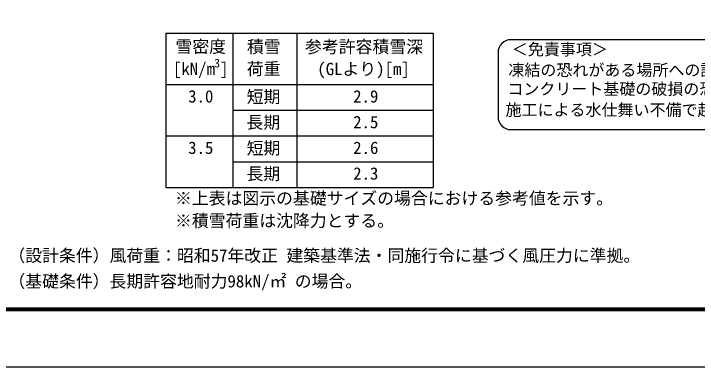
# Model space of a CAD drawing. Units: millimetres, scale not verified. Extents: x -4200 to 4200, y -2970 to 2970.
# Drawn here: x -562 to 2099, y -2970 to -1594 of the extents above; entities that cross this region are included whole.
import ezdxf
from ezdxf.enums import TextEntityAlignment as Align

# ---------------------------------------------------------------- set-up
doc = ezdxf.new("R2010")
doc.units = ezdxf.units.MM
doc.header["$LTSCALE"] = 10
for name, color, linetype, lineweight in [('0-0_D-TTL', 2, 'Continuous', 25), ('0-1_D-TTL-TXT', 7, 'Continuous', 25), ('0-9_0', 7, 'Continuous', 25)]:
    doc.layers.add(name, color=color, linetype=linetype, lineweight=lineweight)
doc.styles.add('ＭＳ ゴシック', font='')
doc.styles.get('ＭＳ ゴシック').set_extended_font_data('MS Gothic')

msp = doc.modelspace()

# ---------------------------------------------------------------- linework, layer by layer
at = {"layer": '0-0_D-TTL'}
for points in [[(-4199.92, 2970.06), (4200.08, 2970.06), (4200.08, -2969.94), (-4199.92, -2969.94)], [(-3929.92, 2750.06), (3930.08, 2750.06), (3930.08, -2749.94), (-3929.92, -2749.94)], [(-3927.42, 2747.56), (3927.58, 2747.56), (3927.58, -2747.44), (-3927.42, -2747.44)], [(-3924.92, 2745.06), (3925.08, 2745.06), (3925.08, -2744.94), (-3924.92, -2744.94)], [(-3922.42, 2742.56), (3922.58, 2742.56), (3922.58, -2742.44), (-3922.42, -2742.44)], [(-3919.92, 2740.06), (3920.08, 2740.06), (3920.08, -2739.94), (-3919.92, -2739.94)]]:
    msp.add_lwpolyline(points, close=True, dxfattribs=at)
at = {"layer": '0-1_D-TTL-TXT', "color": 2}
for p, q in [((3819.29, -1695.31), (1373.74, -1695.31)), ((1323.74, -1745.31), (1323.74, -1995.31)), ((1373.74, -2045.31), (3819.29, -2045.31))]:
    msp.add_line(p, q, dxfattribs=at)
for centre, start, end in [((1373.74, -1745.31), 90, 180), ((1373.74, -1995.31), 180, 270)]:
    msp.add_arc(centre, 50, start, end, dxfattribs=at)
at = {"layer": '0-9_0'}
for p, q in [((30.89, -1669.94), (1070.89, -1669.94)), ((30.89, -1669.94), (30.89, -2269.94)), ((290.89, -1669.94), (290.89, -2269.94)), ((540.89, -1669.94), (540.89, -2269.94)), ((1070.89, -1669.94), (1070.89, -2269.94)), ((30.89, -1869.94), (1070.89, -1869.94)), ((290.89, -1969.94), (1070.89, -1969.94)), ((30.89, -2069.94), (1070.89, -2069.94)), ((290.89, -2169.94), (1070.89, -2169.94)), ((30.89, -2269.94), (1070.89, -2269.94))]:
    msp.add_line(p, q, dxfattribs=at)

# ---------------------------------------------------------------- texts
at = {"layer": '0-1_D-TTL-TXT', "style": 'ＭＳ ゴシック'}
for s, height, p in [('雪密度', 48.09, (68.11, -1760.29)), ('積雪', 48.09, (346.25, -1761.28)), ('参考許容積雪深', 48.09, (572.24, -1761.42)), ('＜免責事項＞ \u3000\u3000', 45.67, (1377.45, -1769.49)), ('[kN/m', 48.09, (58.06, -1847.05)), ('3', 33.65, (218.6, -1813.44)), (']', 48.09, (241.35, -1847.05)), ('荷重', 48.09, (345.5, -1847.24)), ('(GLより)[m]', 48.09, (619.96, -1847.66)), ('凍結の恐れがある場所への設置は、内部に溜まった雨水等の凍結融解により支柱の破損や', 45.67, (1363.92, -1849.99)), ('コンクリート基礎の破損の恐れがありますので施工時、水仕舞いを行ってください。', 45.67, (1359.81, -1923.41)), ('短期', 48.09, (345.05, -1955.56)), ('3.0', 48.09, (117.43, -1954.31)), ('2.9', 48.09, (759.68, -1954.31)), ('施工による水仕舞い不備で起こる支柱・基礎の破損について当社は責任を負いかねます。 ', 45.67, (1352.82, -2004.91)), ('長期', 48.09, (344.3, -2055.31)), ('2.5', 48.09, (759.68, -2054.31)), ('3.5', 48.09, (117.43, -2154.31)), ('短期', 48.09, (345.05, -2155.56)), ('2.6', 48.09, (759.68, -2154.31)), ('長期', 48.09, (344.3, -2255.31)), ('2.3', 48.09, (759.68, -2254.31)), ('※上表は図示の基礎サイズの場合における参考値を示す。', 48.09, (66.11, -2350.72)), ('※積雪荷重は沈降力とする。', 48.09, (66.11, -2437.96)), ('（設計条件）風荷重：昭和57年改正 建築基準法・同施行令に基づく風圧力に準拠。', 48.09, (-582.37, -2573.54)), ('（基礎条件）長期許容地耐力98kN/㎡ の場合。', 48.09, (-582.37, -2673.54))]:
    msp.add_text(s, height=height, dxfattribs=at).set_placement(p, align=Align.BOTTOM_LEFT)

doc.saveas('drawing.dxf')
